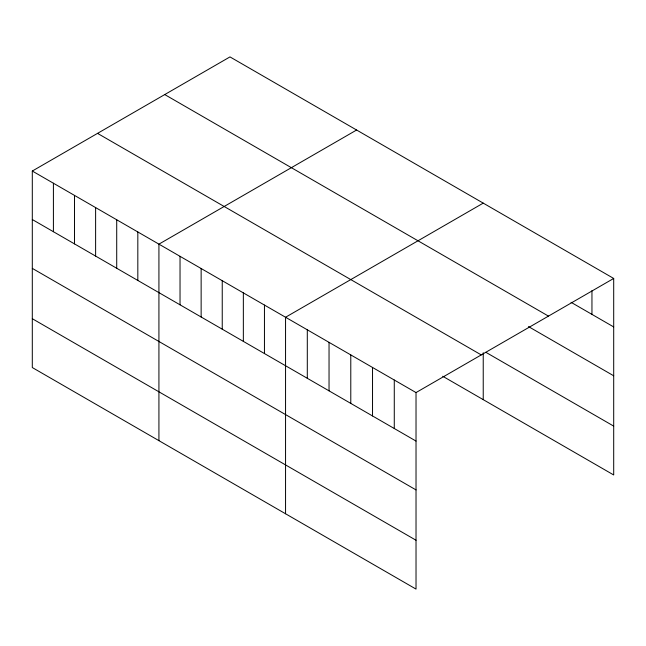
<?xml version="1.0" encoding="UTF-8"?>
<svg xmlns="http://www.w3.org/2000/svg" width="646" height="646" viewBox="0 0 646 646"><rect width="100%" height="100%" fill="white"/><g stroke="black" fill="none" stroke-linecap="round" stroke-linejoin="round"><path stroke-width="0.97" d="M32.3 171.037L416.024 392.574L416.024 589.095L32.3 367.55L32.3 171.037L229.976 56.905L613.7 278.45L613.7 474.963L442.712 376.247M356.608 130.016L158.924 244.148L158.924 440.661M483.232 203.127L285.556 317.251L285.556 513.772M416.024 392.574L613.7 278.45M571.08 302.328L613.7 326.933M164.746 94.574L548.462 316.112M528.46 326.569L613.7 375.786M485.84 352.296L613.7 426.11M97.538 133.375L481.254 354.912M32.3 219.527L416.024 441.065M32.3 268.373L416.024 489.91M32.3 318.704L416.024 540.242M591.954 290.635L591.954 314.384M483.232 352.74L483.232 399.64M394.278 380.026L394.278 428.508M372.532 367.469L372.532 415.959M350.786 354.912L350.786 403.403M329.04 342.364L329.04 390.846M307.302 329.807L307.302 378.298M264.448 305.065L264.448 353.556M243.348 292.88L243.348 341.371M222.24 280.703L222.24 329.185M201.14 268.518L201.14 317M180.032 256.333L180.032 304.815M137.824 231.962L137.824 280.445M116.716 219.777L116.716 268.26M95.616 207.592L95.616 256.074M74.508 195.407L74.508 243.897M53.408 183.222L53.408 231.712"/></g></svg>
